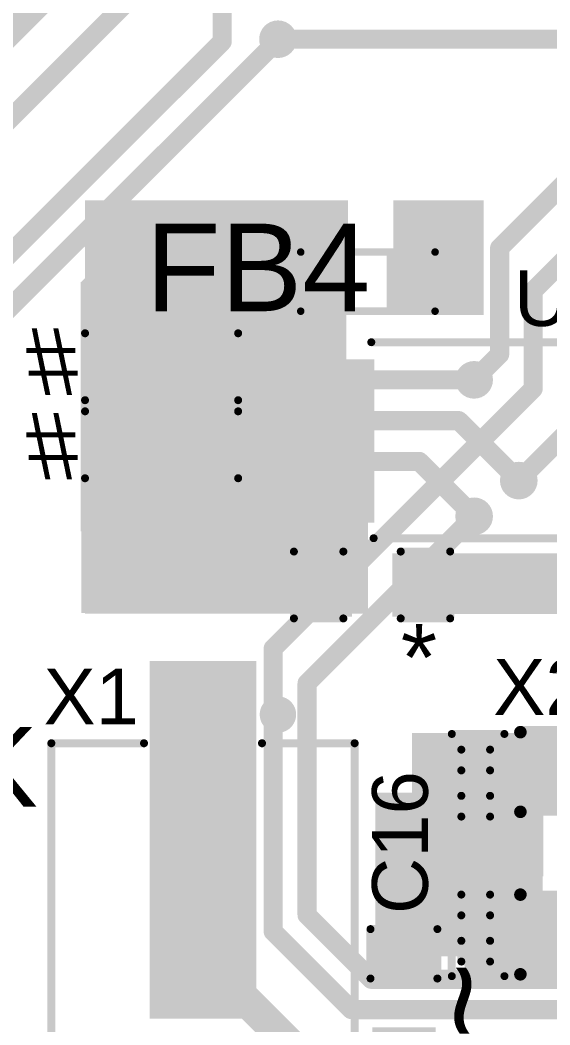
# Model space of a CAD drawing. Header units: millimetres. Extents: x -35.7 to 33.3, y -3.2 to 68.2.
# Drawn here: x -20.69 to -12.26, y 28.28 to 44.3 of the extents above; entities that cross this region are included whole.
import ezdxf

# ---------------------------------------------------------------- set-up
doc = ezdxf.new("R2010")
doc.units = ezdxf.units.MM
for name, color, linetype in [('BottomLayer', 5, 'Continuous'), ('BottomPaste', 16, 'Continuous'), ('BottomSolder', 6, 'Continuous'), ('Mechanical2', 216, 'Continuous'), ('TopLayer', 1, 'Continuous'), ('TopOverlay', 2, 'Continuous'), ('TopPaste', 8, 'Continuous'), ('TopSolder', 216, 'Continuous'), ('ViaHoleLayer', 16, 'Continuous')]:
    doc.layers.add(name, color=color, linetype=linetype)
doc.styles.add('Arial', font='', dxfattribs={"height": 0.2})
doc.styles.get('Arial').set_extended_font_data('Arial')

# ---------------------------------------------------------------- blocks, each defined once
blk = doc.blocks.new('C__0603_17')
at = {"layer": 'TopLayer'}
for points in [[(-0.381, 0.445), (-0.381, -0.445), (-1.143, -0.445), (-1.143, 0.445)], [(1.143, 0.445), (1.143, -0.445), (0.381, -0.445), (0.381, 0.445)]]:
    blk.add_hatch(color=1, dxfattribs=at).paths.add_polyline_path(points)
at = {"layer": 'TopPaste'}
for points in [[(-0.381, 0.445), (-0.381, -0.445), (-1.143, -0.445), (-1.143, 0.445)], [(1.143, 0.445), (1.143, -0.445), (0.381, -0.445), (0.381, 0.445)]]:
    blk.add_hatch(color=8, dxfattribs=at).paths.add_polyline_path(points)
at = {"layer": 'TopSolder'}
for points in [[(-0.321, 0.504), (-0.321, -0.504), (-1.203, -0.504), (-1.203, 0.504)], [(1.203, 0.504), (1.203, -0.504), (0.321, -0.504), (0.321, 0.504)]]:
    blk.add_hatch(color=216, dxfattribs=at).paths.add_polyline_path(points)
at = {"layer": 'TopOverlay', "const_width": 0.127}
for points in [[(-1.245, 0.533), (-0.457, 0.533)], [(-1.245, -0.533), (-1.245, 0.533)], [(0.457, 0.533), (1.245, 0.533)], [(1.245, -0.533), (1.245, 0.533)], [(-1.245, -0.533), (-0.457, -0.533)], [(0.457, -0.533), (1.245, -0.533)]]:
    blk.add_lwpolyline(points, dxfattribs=at)
at = {"layer": 'TopOverlay', "const_width": 0.0635}
for points in [[(-1.276, 0.533, 1), (-1.213, 0.533, 1)], [(-1.276, 0.533, 1), (-1.213, 0.533, 1)], [(-0.489, 0.533, 1), (-0.425, 0.533, 1)], [(0.425, 0.533, 1), (0.489, 0.533, 1)], [(1.213, 0.533, 1), (1.276, 0.533, 1)], [(1.213, 0.533, 1), (1.276, 0.533, 1)], [(-1.276, -0.533, 1), (-1.213, -0.533, 1)], [(-1.276, -0.533, 1), (-1.213, -0.533, 1)], [(-0.489, -0.533, 1), (-0.425, -0.533, 1)], [(0.425, -0.533, 1), (0.489, -0.533, 1)], [(1.213, -0.533, 1), (1.276, -0.533, 1)], [(1.213, -0.533, 1), (1.276, -0.533, 1)]]:
    blk.add_lwpolyline(points, format="xyb", close=True, dxfattribs=at)
blk = doc.blocks.new('ECS__327_7_34B_C_TR_29')
at = {"layer": 'TopLayer'}
for points in [[(-1.8, 0.95), (-0.7, 0.95), (-0.7, -0.95), (-1.8, -0.95)], [(0.7, 0.95), (1.8, 0.95), (1.8, -0.95), (0.7, -0.95)]]:
    blk.add_hatch(color=1, dxfattribs=at).paths.add_polyline_path(points)
at = {"layer": 'TopPaste'}
for points in [[(-1.8, 0.95), (-0.7, 0.95), (-0.7, -0.95), (-1.8, -0.95)], [(0.7, 0.95), (1.8, 0.95), (1.8, -0.95), (0.7, -0.95)]]:
    blk.add_hatch(color=8, dxfattribs=at).paths.add_polyline_path(points)
at = {"layer": 'TopSolder'}
for points in [[(-1.902, 1.052), (-0.598, 1.052), (-0.598, -1.052), (-1.902, -1.052)], [(0.598, 1.052), (1.902, 1.052), (1.902, -1.052), (0.598, -1.052)]]:
    blk.add_hatch(color=216, dxfattribs=at).paths.add_polyline_path(points)
at = {"layer": 'TopOverlay', "const_width": 0.2}
for points in [[(-0.66, 1.092), (-1.93, 1.092)], [(-1.93, -1.092), (-1.93, 1.092)], [(1.93, 1.092), (0.66, 1.092)], [(1.93, -1.092), (1.93, 1.092)], [(-0.66, -1.092), (-1.93, -1.092)], [(1.93, -1.092), (0.66, -1.092)]]:
    blk.add_lwpolyline(points, dxfattribs=at)
at = {"layer": 'TopOverlay'}
for points, const_width in [([(-1.98, 1.092, 1), (-1.88, 1.092, 1)], 0.1), ([(-1.98, 1.092, 1), (-1.88, 1.092, 1)], 0.1), ([(-0.71, 1.092, 1), (-0.61, 1.092, 1)], 0.1), ([(0.61, 1.092, 1), (0.71, 1.092, 1)], 0.1), ([(1.88, 1.092, 1), (1.98, 1.092, 1)], 0.1), ([(1.88, 1.092, 1), (1.98, 1.092, 1)], 0.1), ([(-2.18, 0.33, 1), (-2.341, 0.33, 1)], 0.254), ([(-2.404, 0.33, 1), (-2.277, 0.33, 1)], 0.127), ([(-2.244, 0.33, 1), (-2.117, 0.33, 1)], 0.127), ([(-1.98, -1.092, 1), (-1.88, -1.092, 1)], 0.1), ([(-1.98, -1.092, 1), (-1.88, -1.092, 1)], 0.1), ([(-0.71, -1.092, 1), (-0.61, -1.092, 1)], 0.1), ([(0.61, -1.092, 1), (0.71, -1.092, 1)], 0.1), ([(1.88, -1.092, 1), (1.98, -1.092, 1)], 0.1), ([(1.88, -1.092, 1), (1.98, -1.092, 1)], 0.1)]:
    blk.add_lwpolyline(points, format="xyb", close=True, dxfattribs=dict(at, const_width=const_width))
blk = doc.blocks.new('HCM4920000000ABJT_30')
at = {"layer": 'TopLayer'}
for points in [[(-6.975, 0.725), (-1.475, 0.725), (-1.475, -0.775), (-6.975, -0.775)], [(1.525, 0.725), (7.025, 0.725), (7.025, -0.775), (1.525, -0.775)]]:
    blk.add_hatch(color=1, dxfattribs=at).paths.add_polyline_path(points)
at = {"layer": 'TopPaste'}
for points in [[(-6.975, 0.725), (-1.475, 0.725), (-1.475, -0.775), (-6.975, -0.775)], [(1.525, 0.725), (7.025, 0.725), (7.025, -0.775), (1.525, -0.775)]]:
    blk.add_hatch(color=8, dxfattribs=at).paths.add_polyline_path(points)
at = {"layer": 'TopSolder'}
for points in [[(-7.076, 0.826), (-1.373, 0.826), (-1.373, -0.877), (-7.076, -0.877)], [(1.424, 0.826), (7.127, 0.826), (7.127, -0.877), (1.424, -0.877)]]:
    blk.add_hatch(color=216, dxfattribs=at).paths.add_polyline_path(points)
at = {"layer": 'TopOverlay', "const_width": 0.127}
for points in [[(5.814, 2.39), (-5.765, 2.39)], [(-5.765, 0.914), (-5.765, 2.39)], [(5.816, 0.914), (5.816, 2.39)], [(-5.765, -2.441), (-5.765, -0.965)], [(5.816, -2.441), (5.816, -0.965)], [(5.814, -2.441), (-5.765, -2.441)]]:
    blk.add_lwpolyline(points, dxfattribs=at)
at = {"layer": 'TopOverlay'}
for points, const_width in [([(-5.797, 2.39, 1), (-5.733, 2.39, 1)], 0.0635), ([(-5.797, 2.39, 1), (-5.733, 2.39, 1)], 0.0635), ([(5.783, 2.39, 1), (5.846, 2.39, 1)], 0.0635), ([(5.784, 2.39, 1), (5.847, 2.39, 1)], 0.0635), ([(-6.06, 1.168, 1), (-6.386, 1.168, 1)], 0.254), ([(-6.449, 1.168, 1), (-6.322, 1.168, 1)], 0.127), ([(-6.124, 1.168, 1), (-5.997, 1.168, 1)], 0.127), ([(-5.797, 0.914, 1), (-5.733, 0.914, 1)], 0.0635), ([(5.784, 0.914, 1), (5.847, 0.914, 1)], 0.0635), ([(-5.797, -0.965, 1), (-5.733, -0.965, 1)], 0.0635), ([(5.784, -0.965, 1), (5.847, -0.965, 1)], 0.0635), ([(-5.797, -2.441, 1), (-5.733, -2.441, 1)], 0.0635), ([(-5.797, -2.441, 1), (-5.733, -2.441, 1)], 0.0635), ([(5.783, -2.441, 1), (5.846, -2.441, 1)], 0.0635), ([(5.784, -2.441, 1), (5.847, -2.441, 1)], 0.0635)]:
    blk.add_lwpolyline(points, format="xyb", close=True, dxfattribs=dict(at, const_width=const_width))
blk = doc.blocks.new('MPZ1608S121ATDH5_64')
at = {"layer": 'TopLayer'}
for points in [[(-1, 0.4), (-0.4, 0.4), (-0.4, -0.4), (-1, -0.4)], [(0.4, 0.4), (1, 0.4), (1, -0.4), (0.4, -0.4)]]:
    blk.add_hatch(color=1, dxfattribs=at).paths.add_polyline_path(points)
at = {"layer": 'TopPaste'}
for points in [[(-1, 0.4), (-0.4, 0.4), (-0.4, -0.4), (-1, -0.4)], [(0.4, 0.4), (1, 0.4), (1, -0.4), (0.4, -0.4)]]:
    blk.add_hatch(color=8, dxfattribs=at).paths.add_polyline_path(points)
at = {"layer": 'TopSolder'}
for points in [[(-1.102, 0.502), (-0.298, 0.502), (-0.298, -0.502), (-1.102, -0.502)], [(0.298, 0.502), (1.102, 0.502), (1.102, -0.502), (0.298, -0.502)]]:
    blk.add_hatch(color=216, dxfattribs=at).paths.add_polyline_path(points)
at = {"layer": 'TopOverlay', "const_width": 0.12}
for points in [[(-1.067, 0.475), (-1.067, -0.468)], [(1.073, 0.475), (-1.067, 0.475)], [(1.073, 0.475), (1.073, -0.468)], [(1.073, -0.468), (-1.067, -0.468)]]:
    blk.add_lwpolyline(points, dxfattribs=at)
at = {"layer": 'TopOverlay', "const_width": 0.06}
for points in [[(-1.097, 0.475, 1), (-1.037, 0.475, 1)], [(-1.097, 0.475, 1), (-1.037, 0.475, 1)], [(1.043, 0.475, 1), (1.103, 0.475, 1)], [(1.043, 0.475, 1), (1.103, 0.475, 1)], [(-1.097, -0.468, 1), (-1.037, -0.468, 1)], [(-1.097, -0.468, 1), (-1.037, -0.468, 1)], [(1.043, -0.468, 1), (1.103, -0.468, 1)], [(1.043, -0.468, 1), (1.103, -0.468, 1)]]:
    blk.add_lwpolyline(points, format="xyb", close=True, dxfattribs=at)
blk = doc.blocks.new('8_TSSOP_81')
at = {"layer": 'TopLayer'}
for points in [[(-3.675, 1.2), (-2.225, 1.2), (-2.225, 0.75), (-3.675, 0.75)], [(2.225, 1.2), (3.675, 1.2), (3.675, 0.75), (2.225, 0.75)], [(-3.675, 0.55), (-2.225, 0.55), (-2.225, 0.1), (-3.675, 0.1)], [(2.225, 0.55), (3.675, 0.55), (3.675, 0.1), (2.225, 0.1)], [(-3.675, -0.1), (-2.225, -0.1), (-2.225, -0.55), (-3.675, -0.55)], [(2.225, -0.1), (3.675, -0.1), (3.675, -0.55), (2.225, -0.55)], [(-3.675, -0.75), (-2.225, -0.75), (-2.225, -1.2), (-3.675, -1.2)], [(2.225, -0.75), (3.675, -0.75), (3.675, -1.2), (2.225, -1.2)]]:
    blk.add_hatch(color=1, dxfattribs=at).paths.add_polyline_path(points)
at = {"layer": 'TopPaste'}
for points in [[(-3.675, 1.2), (-2.225, 1.2), (-2.225, 0.75), (-3.675, 0.75)], [(2.225, 1.2), (3.675, 1.2), (3.675, 0.75), (2.225, 0.75)], [(-3.675, 0.55), (-2.225, 0.55), (-2.225, 0.1), (-3.675, 0.1)], [(2.225, 0.55), (3.675, 0.55), (3.675, 0.1), (2.225, 0.1)], [(-3.675, -0.1), (-2.225, -0.1), (-2.225, -0.55), (-3.675, -0.55)], [(2.225, -0.1), (3.675, -0.1), (3.675, -0.55), (2.225, -0.55)], [(-3.675, -0.75), (-2.225, -0.75), (-2.225, -1.2), (-3.675, -1.2)], [(2.225, -0.75), (3.675, -0.75), (3.675, -1.2), (2.225, -1.2)]]:
    blk.add_hatch(color=8, dxfattribs=at).paths.add_polyline_path(points)
at = {"layer": 'TopSolder'}
for points in [[(-3.777, 1.302), (-2.123, 1.302), (-2.123, 0.648), (-3.777, 0.648)], [(2.123, 1.302), (3.777, 1.302), (3.777, 0.648), (2.123, 0.648)], [(-3.777, 0.652), (-2.123, 0.652), (-2.123, -0.002), (-3.777, -0.002)], [(2.123, 0.652), (3.777, 0.652), (3.777, -0.002), (2.123, -0.002)], [(-3.777, 0.002), (-2.123, 0.002), (-2.123, -0.652), (-3.777, -0.652)], [(2.123, 0.002), (3.777, 0.002), (3.777, -0.652), (2.123, -0.652)], [(-3.777, -0.648), (-2.123, -0.648), (-2.123, -1.302), (-3.777, -1.302)], [(2.123, -0.648), (3.777, -0.648), (3.777, -1.302), (2.123, -1.302)]]:
    blk.add_hatch(color=216, dxfattribs=at).paths.add_polyline_path(points)
at = {"layer": 'TopOverlay'}
for points, const_width in [([(-2.789, 1.66, 1), (-3.155, 1.66, 1)], 0.254), ([(-3.218, 1.66, 1), (-3.091, 1.66, 1)], 0.127), ([(-2.852, 1.66, 1), (-2.725, 1.66, 1)], 0.127), ([(-2.191, 1.549, 1), (-2.127, 1.549, 1)], 0.0635), ([(2.102, 1.549, 1), (2.165, 1.549, 1)], 0.0635), ([(-2.153, -1.575, 1), (-2.089, -1.575, 1)], 0.0635), ([(2.14, -1.575, 1), (2.203, -1.575, 1)], 0.0635)]:
    blk.add_lwpolyline(points, format="xyb", close=True, dxfattribs=dict(at, const_width=const_width))
at = {"layer": 'TopOverlay', "const_width": 0.127}
for points in [[(2.134, 1.549), (-2.159, 1.549)], [(2.172, -1.575), (-2.121, -1.575)]]:
    blk.add_lwpolyline(points, dxfattribs=at)
blk = doc.blocks.new('R__0603_82')
at = {"layer": 'TopLayer'}
for points in [[(-0.381, 0.4445), (-0.381, -0.4445), (-1.143, -0.4445), (-1.143, 0.4445)], [(1.143, 0.4445), (1.143, -0.4445), (0.381, -0.4445), (0.381, 0.4445)]]:
    blk.add_hatch(color=1, dxfattribs=at).paths.add_polyline_path(points)
at = {"layer": 'TopPaste'}
for points in [[(-0.381, 0.4445), (-0.381, -0.4445), (-1.143, -0.4445), (-1.143, 0.4445)], [(1.143, 0.4445), (1.143, -0.4445), (0.381, -0.4445), (0.381, 0.4445)]]:
    blk.add_hatch(color=8, dxfattribs=at).paths.add_polyline_path(points)
at = {"layer": 'TopSolder'}
for points in [[(-0.2794, 0.5461), (-0.2794, -0.5461), (-1.2446, -0.5461), (-1.2446, 0.5461)], [(1.2446, 0.5461), (1.2446, -0.5461), (0.2794, -0.5461), (0.2794, 0.5461)]]:
    blk.add_hatch(color=216, dxfattribs=at).paths.add_polyline_path(points)
at = {"layer": 'TopOverlay', "const_width": 0.127}
for points in [[(1.2192, 0.5334), (-1.2192, 0.5334)], [(-1.2192, 0.5334), (-1.2192, -0.5334)], [(1.2192, 0.5334), (1.2192, -0.5334)], [(1.2192, -0.5334), (-1.2192, -0.5334)]]:
    blk.add_lwpolyline(points, dxfattribs=at)
at = {"layer": 'TopOverlay', "const_width": 0.0635}
for points in [[(-1.25095, 0.5334, 1), (-1.18745, 0.5334, 1)], [(-1.25095, 0.5334, 1), (-1.18745, 0.5334, 1)], [(1.18745, 0.5334, 1), (1.25095, 0.5334, 1)], [(1.18745, 0.5334, 1), (1.25095, 0.5334, 1)], [(-1.25095, -0.5334, 1), (-1.18745, -0.5334, 1)], [(-1.25095, -0.5334, 1), (-1.18745, -0.5334, 1)], [(1.18745, -0.5334, 1), (1.25095, -0.5334, 1)], [(1.18745, -0.5334, 1), (1.25095, -0.5334, 1)]]:
    blk.add_lwpolyline(points, format="xyb", close=True, dxfattribs=at)
blk = doc.blocks.new('R__0603_86')
at = {"layer": 'TopLayer'}
for points in [[(-0.381, 0.4445), (-0.381, -0.4445), (-1.143, -0.4445), (-1.143, 0.4445)], [(1.143, 0.4445), (1.143, -0.4445), (0.381, -0.4445), (0.381, 0.4445)]]:
    blk.add_hatch(color=1, dxfattribs=at).paths.add_polyline_path(points)
at = {"layer": 'TopPaste'}
for points in [[(-0.381, 0.4445), (-0.381, -0.4445), (-1.143, -0.4445), (-1.143, 0.4445)], [(1.143, 0.4445), (1.143, -0.4445), (0.381, -0.4445), (0.381, 0.4445)]]:
    blk.add_hatch(color=8, dxfattribs=at).paths.add_polyline_path(points)
at = {"layer": 'TopSolder'}
for points in [[(-0.2794, 0.5461), (-0.2794, -0.5461), (-1.2446, -0.5461), (-1.2446, 0.5461)], [(1.2446, 0.5461), (1.2446, -0.5461), (0.2794, -0.5461), (0.2794, 0.5461)]]:
    blk.add_hatch(color=216, dxfattribs=at).paths.add_polyline_path(points)
at = {"layer": 'TopOverlay', "const_width": 0.127}
for points in [[(-1.2192, 0.5334), (-1.2192, -0.5334)], [(1.2192, 0.5334), (-1.2192, 0.5334)], [(1.2192, 0.5334), (1.2192, -0.5334)], [(1.2192, -0.5334), (-1.2192, -0.5334)]]:
    blk.add_lwpolyline(points, dxfattribs=at)
at = {"layer": 'TopOverlay', "const_width": 0.0635}
for points in [[(-1.25095, 0.5334, 1), (-1.18745, 0.5334, 1)], [(-1.25095, 0.5334, 1), (-1.18745, 0.5334, 1)], [(1.18745, 0.5334, 1), (1.25095, 0.5334, 1)], [(1.18745, 0.5334, 1), (1.25095, 0.5334, 1)], [(-1.25095, -0.5334, 1), (-1.18745, -0.5334, 1)], [(-1.25095, -0.5334, 1), (-1.18745, -0.5334, 1)], [(1.18745, -0.5334, 1), (1.25095, -0.5334, 1)], [(1.18745, -0.5334, 1), (1.25095, -0.5334, 1)]]:
    blk.add_lwpolyline(points, format="xyb", close=True, dxfattribs=at)
blk = doc.blocks.new('CAP_0201_94')
at = {"layer": 'TopLayer'}
for points in [[(-0.45, 0.15), (-0.15, 0.15), (-0.15, -0.15), (-0.45, -0.15)], [(0.15, 0.15), (0.45, 0.15), (0.45, -0.15), (0.15, -0.15)]]:
    blk.add_hatch(color=1, dxfattribs=at).paths.add_polyline_path(points)
at = {"layer": 'TopPaste'}
for points in [[(-0.45, 0.15), (-0.15, 0.15), (-0.15, -0.15), (-0.45, -0.15)], [(0.15, 0.15), (0.45, 0.15), (0.45, -0.15), (0.15, -0.15)]]:
    blk.add_hatch(color=8, dxfattribs=at).paths.add_polyline_path(points)
at = {"layer": 'TopSolder'}
for points in [[(-0.505, 0.205), (-0.095, 0.205), (-0.095, -0.205), (-0.505, -0.205)], [(0.095, 0.205), (0.505, 0.205), (0.505, -0.205), (0.095, -0.205)]]:
    blk.add_hatch(color=216, dxfattribs=at).paths.add_polyline_path(points)
at = {"layer": 'TopOverlay', "const_width": 0.127}
for points in [[(-0.203, 0.229), (-0.533, 0.229)], [(-0.533, -0.229), (-0.533, 0.229)], [(0.533, 0.229), (0.203, 0.229)], [(0.533, -0.229), (0.533, 0.229)], [(-0.203, -0.229), (-0.533, -0.229)], [(0.533, -0.229), (0.203, -0.229)]]:
    blk.add_lwpolyline(points, dxfattribs=at)
at = {"layer": 'TopOverlay', "const_width": 0.0635}
for points in [[(-0.565, 0.229, 1), (-0.502, 0.229, 1)], [(-0.565, 0.229, 1), (-0.502, 0.229, 1)], [(-0.235, 0.229, 1), (-0.171, 0.229, 1)], [(0.171, 0.229, 1), (0.235, 0.229, 1)], [(0.502, 0.229, 1), (0.565, 0.229, 1)], [(0.502, 0.229, 1), (0.565, 0.229, 1)], [(-0.565, -0.229, 1), (-0.502, -0.229, 1)], [(-0.565, -0.229, 1), (-0.502, -0.229, 1)], [(-0.235, -0.229, 1), (-0.171, -0.229, 1)], [(0.171, -0.229, 1), (0.235, -0.229, 1)], [(0.502, -0.229, 1), (0.565, -0.229, 1)], [(0.502, -0.229, 1), (0.565, -0.229, 1)]]:
    blk.add_lwpolyline(points, format="xyb", close=True, dxfattribs=at)
blk = doc.blocks.new('CAP_0201_95')
at = {"layer": 'TopLayer'}
for points in [[(-0.45, 0.15), (-0.15, 0.15), (-0.15, -0.15), (-0.45, -0.15)], [(0.15, 0.15), (0.45, 0.15), (0.45, -0.15), (0.15, -0.15)]]:
    blk.add_hatch(color=1, dxfattribs=at).paths.add_polyline_path(points)
at = {"layer": 'TopPaste'}
for points in [[(-0.45, 0.15), (-0.15, 0.15), (-0.15, -0.15), (-0.45, -0.15)], [(0.15, 0.15), (0.45, 0.15), (0.45, -0.15), (0.15, -0.15)]]:
    blk.add_hatch(color=8, dxfattribs=at).paths.add_polyline_path(points)
at = {"layer": 'TopSolder'}
for points in [[(-0.505, 0.205), (-0.095, 0.205), (-0.095, -0.205), (-0.505, -0.205)], [(0.095, 0.205), (0.505, 0.205), (0.505, -0.205), (0.095, -0.205)]]:
    blk.add_hatch(color=216, dxfattribs=at).paths.add_polyline_path(points)
at = {"layer": 'TopOverlay', "const_width": 0.127}
for points in [[(-0.533, 0.229), (-0.203, 0.229)], [(-0.533, 0.229), (-0.533, -0.229)], [(0.203, 0.229), (0.533, 0.229)], [(0.533, 0.229), (0.533, -0.229)], [(-0.533, -0.229), (-0.203, -0.229)], [(0.203, -0.229), (0.533, -0.229)]]:
    blk.add_lwpolyline(points, dxfattribs=at)
at = {"layer": 'TopOverlay', "const_width": 0.0635}
for points in [[(-0.565, 0.229, 1), (-0.502, 0.229, 1)], [(-0.565, 0.229, 1), (-0.502, 0.229, 1)], [(-0.235, 0.229, 1), (-0.171, 0.229, 1)], [(0.171, 0.229, 1), (0.235, 0.229, 1)], [(0.502, 0.229, 1), (0.565, 0.229, 1)], [(0.502, 0.229, 1), (0.565, 0.229, 1)], [(-0.565, -0.229, 1), (-0.502, -0.229, 1)], [(-0.565, -0.229, 1), (-0.502, -0.229, 1)], [(-0.235, -0.229, 1), (-0.171, -0.229, 1)], [(0.171, -0.229, 1), (0.235, -0.229, 1)], [(0.502, -0.229, 1), (0.565, -0.229, 1)], [(0.502, -0.229, 1), (0.565, -0.229, 1)]]:
    blk.add_lwpolyline(points, format="xyb", close=True, dxfattribs=at)
blk = doc.blocks.new('C___0603_97')
at = {"layer": 'TopLayer'}
for points in [[(-0.381, 0.445), (-0.381, -0.445), (-1.143, -0.445), (-1.143, 0.445)], [(1.143, 0.445), (1.143, -0.445), (0.381, -0.445), (0.381, 0.445)]]:
    blk.add_hatch(color=1, dxfattribs=at).paths.add_polyline_path(points)
at = {"layer": 'TopPaste'}
for points in [[(-0.381, 0.445), (-0.381, -0.445), (-1.143, -0.445), (-1.143, 0.445)], [(1.143, 0.445), (1.143, -0.445), (0.381, -0.445), (0.381, 0.445)]]:
    blk.add_hatch(color=8, dxfattribs=at).paths.add_polyline_path(points)
at = {"layer": 'TopSolder'}
for points in [[(-0.321, 0.504), (-0.321, -0.504), (-1.203, -0.504), (-1.203, 0.504)], [(1.203, 0.504), (1.203, -0.504), (0.321, -0.504), (0.321, 0.504)]]:
    blk.add_hatch(color=216, dxfattribs=at).paths.add_polyline_path(points)
at = {"layer": 'TopOverlay', "const_width": 0.127}
for points in [[(-0.457, 0.533), (-1.245, 0.533)], [(-1.245, -0.533), (-1.245, 0.533)], [(1.245, 0.533), (0.457, 0.533)], [(1.245, -0.533), (1.245, 0.533)], [(-0.457, -0.533), (-1.245, -0.533)], [(1.245, -0.533), (0.457, -0.533)]]:
    blk.add_lwpolyline(points, dxfattribs=at)
at = {"layer": 'TopOverlay', "const_width": 0.0635}
for points in [[(-1.276, 0.533, 1), (-1.213, 0.533, 1)], [(-1.276, 0.533, 1), (-1.213, 0.533, 1)], [(-0.489, 0.533, 1), (-0.425, 0.533, 1)], [(0.425, 0.533, 1), (0.489, 0.533, 1)], [(1.213, 0.533, 1), (1.276, 0.533, 1)], [(1.213, 0.533, 1), (1.276, 0.533, 1)], [(-1.276, -0.533, 1), (-1.213, -0.533, 1)], [(-1.276, -0.533, 1), (-1.213, -0.533, 1)], [(-0.489, -0.533, 1), (-0.425, -0.533, 1)], [(0.425, -0.533, 1), (0.489, -0.533, 1)], [(1.213, -0.533, 1), (1.276, -0.533, 1)], [(1.213, -0.533, 1), (1.276, -0.533, 1)]]:
    blk.add_lwpolyline(points, format="xyb", close=True, dxfattribs=at)
blk = doc.blocks.new('C__0603_B_105')
at = {"layer": 'BottomLayer'}
for points in [[(-1.143, -0.445), (-1.143, 0.445), (-0.381, 0.445), (-0.381, -0.445)], [(0.381, -0.445), (0.381, 0.445), (1.143, 0.445), (1.143, -0.445)]]:
    blk.add_hatch(color=5, dxfattribs=at).paths.add_polyline_path(points)
at = {"layer": 'BottomPaste'}
for points in [[(-1.143, -0.445), (-1.143, 0.445), (-0.381, 0.445), (-0.381, -0.445)], [(0.381, -0.445), (0.381, 0.445), (1.143, 0.445), (1.143, -0.445)]]:
    blk.add_hatch(color=16, dxfattribs=at).paths.add_polyline_path(points)
at = {"layer": 'BottomSolder'}
for points in [[(-1.203, -0.504), (-1.203, 0.504), (-0.321, 0.504), (-0.321, -0.504)], [(0.321, -0.504), (0.321, 0.504), (1.203, 0.504), (1.203, -0.504)]]:
    blk.add_hatch(color=6, dxfattribs=at).paths.add_polyline_path(points)
blk = doc.blocks.new('C__0603_B_106')
at = {"layer": 'BottomLayer'}
for points in [[(-1.143, -0.445), (-1.143, 0.445), (-0.381, 0.445), (-0.381, -0.445)], [(0.381, -0.445), (0.381, 0.445), (1.143, 0.445), (1.143, -0.445)]]:
    blk.add_hatch(color=5, dxfattribs=at).paths.add_polyline_path(points)
at = {"layer": 'BottomPaste'}
for points in [[(-1.143, -0.445), (-1.143, 0.445), (-0.381, 0.445), (-0.381, -0.445)], [(0.381, -0.445), (0.381, 0.445), (1.143, 0.445), (1.143, -0.445)]]:
    blk.add_hatch(color=16, dxfattribs=at).paths.add_polyline_path(points)
at = {"layer": 'BottomSolder'}
for points in [[(-1.203, -0.504), (-1.203, 0.504), (-0.321, 0.504), (-0.321, -0.504)], [(0.321, -0.504), (0.321, 0.504), (1.203, 0.504), (1.203, -0.504)]]:
    blk.add_hatch(color=6, dxfattribs=at).paths.add_polyline_path(points)
blk = doc.blocks.new('C__0603_B_111')
at = {"layer": 'BottomLayer'}
for points in [[(-1.143, -0.445), (-1.143, 0.445), (-0.381, 0.445), (-0.381, -0.445)], [(0.381, -0.445), (0.381, 0.445), (1.143, 0.445), (1.143, -0.445)]]:
    blk.add_hatch(color=5, dxfattribs=at).paths.add_polyline_path(points)
at = {"layer": 'BottomPaste'}
for points in [[(-1.143, -0.445), (-1.143, 0.445), (-0.381, 0.445), (-0.381, -0.445)], [(0.381, -0.445), (0.381, 0.445), (1.143, 0.445), (1.143, -0.445)]]:
    blk.add_hatch(color=16, dxfattribs=at).paths.add_polyline_path(points)
at = {"layer": 'BottomSolder'}
for points in [[(-1.203, -0.504), (-1.203, 0.504), (-0.321, 0.504), (-0.321, -0.504)], [(0.321, -0.504), (0.321, 0.504), (1.203, 0.504), (1.203, -0.504)]]:
    blk.add_hatch(color=6, dxfattribs=at).paths.add_polyline_path(points)

msp = doc.modelspace()

# ---------------------------------------------------------------- hatches: boundary and pattern name
at = {"layer": 'BottomLayer'}
h = msp.add_hatch(color=5, dxfattribs=at)
edge = h.paths.add_edge_path()
edge.add_arc((-16.586, 43.993), 0.3, 0, 360)
for points in [[(-18.931, 39.336), (-17.653, 40.615), (-18.442, 41.404), (-19.72, 40.125)], [(-18.441, 41.402), (-18.441, 39.732), (-15.494, 39.732), (-15.494, 41.402)], [(-15.496, 40.125), (-19.731, 40.125), (-19.731, 36.15), (-15.496, 36.15)], [(-16.799, 34.846), (-15.496, 36.15), (-16.32, 36.974), (-17.623, 35.67)], [(-19.72, 36.585), (-19.72, 34.846), (-16.799, 34.846), (-16.799, 36.585)], [(-12.37, 32.932), (-14.453, 32.932), (-14.453, 29.376), (-12.37, 29.376)]]:
    msp.add_hatch(color=5, dxfattribs=at).paths.add_polyline_path(points)
h = msp.add_hatch(color=5, dxfattribs=at)
edge = h.paths.add_edge_path()
edge.add_arc((-15.851, 41.034), 0.3, 0, 360)
h = msp.add_hatch(color=5, dxfattribs=at)
edge = h.paths.add_edge_path()
edge.add_arc((-14.427, 41.021), 0.3, 0, 360)
h = msp.add_hatch(color=5, dxfattribs=at)
edge = h.paths.add_edge_path()
edge.add_arc((-13.729, 40.996), 0.3, 0, 360)
h = msp.add_hatch(color=5, dxfattribs=at)
edge = h.paths.add_edge_path()
edge.add_arc((-13.729, 40.107), 0.3, 0, 360)
h = msp.add_hatch(color=5, dxfattribs=at)
edge = h.paths.add_edge_path()
edge.add_arc((-19.177, 39.912), 0.3, 0, 360)
h = msp.add_hatch(color=5, dxfattribs=at)
edge = h.paths.add_edge_path()
edge.add_arc((-13.462, 38.563), 0.3, 0, 360)
h = msp.add_hatch(color=5, dxfattribs=at)
edge = h.paths.add_edge_path()
edge.add_arc((-12.751, 36.957), 0.3, 0, 360)
h = msp.add_hatch(color=5, dxfattribs=at)
edge = h.paths.add_edge_path()
edge.add_arc((-19.202, 36.515), 0.3, 0, 360)
h = msp.add_hatch(color=5, dxfattribs=at)
edge = h.paths.add_edge_path()
edge.add_arc((-17.233, 36.515), 0.3, 0, 360)
h = msp.add_hatch(color=5, dxfattribs=at)
edge = h.paths.add_edge_path()
edge.add_arc((-13.462, 36.388), 0.3, 0, 360)
h = msp.add_hatch(color=5, dxfattribs=at)
edge = h.paths.add_edge_path()
edge.add_arc((-19.177, 35.292), 0.3, 0, 360)
h = msp.add_hatch(color=5, dxfattribs=at)
edge = h.paths.add_edge_path()
edge.add_arc((-17.965, 35.281), 0.3, 0, 360)
h = msp.add_hatch(color=5, dxfattribs=at)
edge = h.paths.add_edge_path()
edge.add_arc((-16.752, 35.292), 0.3, 0, 360)
h = msp.add_hatch(color=5, dxfattribs=at)
edge = h.paths.add_edge_path()
edge.add_arc((-13.411, 35.281), 0.3, 0, 360)
h = msp.add_hatch(color=5, dxfattribs=at)
edge = h.paths.add_edge_path()
edge.add_arc((-14.122, 32.436), 0.3, 0, 360)
h = msp.add_hatch(color=5, dxfattribs=at)
edge = h.paths.add_edge_path()
edge.add_arc((-13.437, 31.03), 0.3, 0, 360)
h = msp.add_hatch(color=5, dxfattribs=at)
edge = h.paths.add_edge_path()
edge.add_arc((-14.122, 30.302), 0.3, 0, 360)
at = {"layer": 'TopLayer'}
h = msp.add_hatch(color=1, dxfattribs=at)
edge = h.paths.add_edge_path()
edge.add_arc((-16.586, 43.993), 0.3, 0, 360)
for points in [[(-19.66, 39.618), (-15.469, 39.618), (-15.469, 41.427), (-19.66, 41.427)], [(-13.31, 41.427), (-14.751, 41.427), (-14.751, 39.599), (-13.31, 39.599)], [(-18.694, 40.634), (-19.66, 40.634), (-19.66, 36.039), (-18.694, 36.039)], [(-15.154, 36.842), (-19.66, 36.842), (-19.66, 36.038), (-15.154, 36.038)], [(-19.66, 36.838), (-19.66, 34.835), (-15.154, 34.835), (-15.154, 36.838)], [(-14.707, 35.797), (-14.707, 34.832), (-10.847, 34.832), (-10.847, 35.797)], [(-13.614, 32.283), (-12.37, 32.283), (-12.37, 32.817), (-13.614, 32.817)], [(-15.037, 29.896), (-13.056, 29.896), (-13.056, 31.985), (-15.037, 31.985)], [(-14.135, 29.058), (-14.135, 30.302), (-15.037, 30.302), (-15.037, 29.058)], [(-13.614, 29.142), (-10.693, 29.142), (-10.693, 29.675), (-13.614, 29.675)]]:
    msp.add_hatch(color=1, dxfattribs=at).paths.add_polyline_path(points)
h = msp.add_hatch(color=1, dxfattribs=at)
edge = h.paths.add_edge_path()
edge.add_arc((-15.851, 41.034), 0.3, 0, 360)
h = msp.add_hatch(color=1, dxfattribs=at)
edge = h.paths.add_edge_path()
edge.add_arc((-14.427, 41.021), 0.3, 0, 360)
h = msp.add_hatch(color=1, dxfattribs=at)
edge = h.paths.add_edge_path()
edge.add_arc((-13.729, 40.996), 0.3, 0, 360)
h = msp.add_hatch(color=1, dxfattribs=at)
edge = h.paths.add_edge_path()
edge.add_arc((-13.729, 40.107), 0.3, 0, 360)
h = msp.add_hatch(color=1, dxfattribs=at)
edge = h.paths.add_edge_path()
edge.add_arc((-19.177, 39.912), 0.3, 0, 360)
h = msp.add_hatch(color=1, dxfattribs=at)
edge = h.paths.add_edge_path()
edge.add_arc((-13.462, 38.563), 0.3, 0, 360)
h = msp.add_hatch(color=1, dxfattribs=at)
edge = h.paths.add_edge_path()
edge.add_arc((-12.751, 36.957), 0.3, 0, 360)
h = msp.add_hatch(color=1, dxfattribs=at)
edge = h.paths.add_edge_path()
edge.add_arc((-19.202, 36.515), 0.3, 0, 360)
h = msp.add_hatch(color=1, dxfattribs=at)
edge = h.paths.add_edge_path()
edge.add_arc((-17.233, 36.515), 0.3, 0, 360)
h = msp.add_hatch(color=1, dxfattribs=at)
edge = h.paths.add_edge_path()
edge.add_arc((-13.462, 36.388), 0.3, 0, 360)
h = msp.add_hatch(color=1, dxfattribs=at)
edge = h.paths.add_edge_path()
edge.add_arc((-19.177, 35.292), 0.3, 0, 360)
h = msp.add_hatch(color=1, dxfattribs=at)
edge = h.paths.add_edge_path()
edge.add_arc((-17.965, 35.281), 0.3, 0, 360)
h = msp.add_hatch(color=1, dxfattribs=at)
edge = h.paths.add_edge_path()
edge.add_arc((-16.752, 35.292), 0.3, 0, 360)
h = msp.add_hatch(color=1, dxfattribs=at)
edge = h.paths.add_edge_path()
edge.add_arc((-13.411, 35.281), 0.3, 0, 360)
h = msp.add_hatch(color=1, dxfattribs=at)
edge = h.paths.add_edge_path()
edge.add_arc((-14.122, 32.436), 0.3, 0, 360)
h = msp.add_hatch(color=1, dxfattribs=at)
edge = h.paths.add_edge_path()
edge.add_arc((-13.437, 31.03), 0.3, 0, 360)
h = msp.add_hatch(color=1, dxfattribs=at)
edge = h.paths.add_edge_path()
edge.add_arc((-14.122, 30.302), 0.3, 0, 360)
at = {"layer": 'ViaHoleLayer'}
h = msp.add_hatch(color=16, dxfattribs=at)
edge = h.paths.add_edge_path()
edge.add_arc((-16.586, 43.993), 0.15, 0, 360)
h = msp.add_hatch(color=16, dxfattribs=at)
edge = h.paths.add_edge_path()
edge.add_arc((-15.851, 41.034), 0.15, 0, 360)
h = msp.add_hatch(color=16, dxfattribs=at)
edge = h.paths.add_edge_path()
edge.add_arc((-14.427, 41.021), 0.15, 0, 360)
h = msp.add_hatch(color=16, dxfattribs=at)
edge = h.paths.add_edge_path()
edge.add_arc((-13.729, 40.996), 0.15, 0, 360)
h = msp.add_hatch(color=16, dxfattribs=at)
edge = h.paths.add_edge_path()
edge.add_arc((-13.729, 40.107), 0.15, 0, 360)
h = msp.add_hatch(color=16, dxfattribs=at)
edge = h.paths.add_edge_path()
edge.add_arc((-19.177, 39.912), 0.15, 0, 360)
h = msp.add_hatch(color=16, dxfattribs=at)
edge = h.paths.add_edge_path()
edge.add_arc((-13.462, 38.563), 0.15, 0, 360)
h = msp.add_hatch(color=16, dxfattribs=at)
edge = h.paths.add_edge_path()
edge.add_arc((-12.751, 36.957), 0.15, 0, 360)
h = msp.add_hatch(color=16, dxfattribs=at)
edge = h.paths.add_edge_path()
edge.add_arc((-19.202, 36.515), 0.15, 0, 360)
h = msp.add_hatch(color=16, dxfattribs=at)
edge = h.paths.add_edge_path()
edge.add_arc((-17.233, 36.515), 0.15, 0, 360)
h = msp.add_hatch(color=16, dxfattribs=at)
edge = h.paths.add_edge_path()
edge.add_arc((-13.462, 36.388), 0.15, 0, 360)
h = msp.add_hatch(color=16, dxfattribs=at)
edge = h.paths.add_edge_path()
edge.add_arc((-19.177, 35.292), 0.15, 0, 360)
h = msp.add_hatch(color=16, dxfattribs=at)
edge = h.paths.add_edge_path()
edge.add_arc((-17.965, 35.281), 0.15, 0, 360)
h = msp.add_hatch(color=16, dxfattribs=at)
edge = h.paths.add_edge_path()
edge.add_arc((-16.752, 35.292), 0.15, 0, 360)
h = msp.add_hatch(color=16, dxfattribs=at)
edge = h.paths.add_edge_path()
edge.add_arc((-13.411, 35.281), 0.15, 0, 360)
h = msp.add_hatch(color=16, dxfattribs=at)
edge = h.paths.add_edge_path()
edge.add_arc((-14.122, 32.436), 0.15, 0, 360)
h = msp.add_hatch(color=16, dxfattribs=at)
edge = h.paths.add_edge_path()
edge.add_arc((-13.437, 31.03), 0.15, 0, 360)
h = msp.add_hatch(color=16, dxfattribs=at)
edge = h.paths.add_edge_path()
edge.add_arc((-14.122, 30.302), 0.15, 0, 360)

# ---------------------------------------------------------------- linework, layer by layer
at = {"layer": 'BottomLayer'}
for points, const_width in [([(-22.706, 42.318), (-11.086, 53.938)], 0.508), ([(-17.475, 43.954), (-17.475, 44.78)], 0.305), ([(-28.042, 32.525), (-16.586, 43.981)], 0.305), ([(-26.364, 35.065), (-17.475, 43.954)], 0.305), ([(-13.056, 40.665), (-11.76, 41.961)], 0.305), ([(-12.522, 39.98), (-11.405, 41.097)], 0.305), ([(-13.056, 38.969), (-13.056, 40.665)], 0.305), ([(-12.522, 38.421), (-12.522, 39.98)], 0.305), ([(-13.462, 38.563), (-13.056, 38.969)], 0.305), ([(-16.662, 34.281), (-12.522, 38.421)], 0.305), ([(-12.751, 36.957), (-11.989, 37.719)], 0.305), ([(-16.123, 33.727), (-13.462, 36.388)], 0.305), ([(-16.662, 29.769), (-16.662, 34.281)], 0.305), ([(-16.123, 30.03), (-16.123, 33.727)], 0.305), ([(-16.123, 30.03), (-15.1, 29.007)], 0.305), ([(-16.662, 29.769), (-15.418, 28.524)], 0.305), ([(-15.1, 29.007), (-4.279, 29.007)], 0.305), ([(-15.418, 28.524), (-4.482, 28.524)], 0.305)]:
    msp.add_lwpolyline(points, dxfattribs=dict(at, const_width=const_width))
at = {"layer": 'BottomLayer', "const_width": 0.152}
for points in [[(-17.551, 43.954, 1), (-17.399, 43.954, 1)], [(-17.551, 43.954, 1), (-17.399, 43.954, 1)], [(-16.662, 43.981, 1), (-16.51, 43.981, 1)], [(-13.132, 40.665, 1), (-12.979, 40.665, 1)], [(-13.132, 40.665, 1), (-12.979, 40.665, 1)], [(-12.598, 39.98, 1), (-12.446, 39.98, 1)], [(-12.598, 39.98, 1), (-12.446, 39.98, 1)], [(-13.132, 38.969, 1), (-12.979, 38.969, 1)], [(-13.132, 38.969, 1), (-12.979, 38.969, 1)], [(-13.538, 38.563, 1), (-13.386, 38.563, 1)], [(-12.598, 38.421, 1), (-12.446, 38.421, 1)], [(-12.598, 38.421, 1), (-12.446, 38.421, 1)], [(-12.827, 36.957, 1), (-12.675, 36.957, 1)], [(-13.538, 36.388, 1), (-13.386, 36.388, 1)], [(-16.739, 34.281, 1), (-16.586, 34.281, 1)], [(-16.739, 34.281, 1), (-16.586, 34.281, 1)], [(-16.199, 33.727, 1), (-16.047, 33.727, 1)], [(-16.199, 33.727, 1), (-16.047, 33.727, 1)], [(-16.199, 30.03, 1), (-16.047, 30.03, 1)], [(-16.199, 30.03, 1), (-16.047, 30.03, 1)], [(-16.739, 29.769, 1), (-16.586, 29.769, 1)], [(-16.739, 29.769, 1), (-16.586, 29.769, 1)], [(-15.176, 29.007, 1), (-15.023, 29.007, 1)], [(-15.176, 29.007, 1), (-15.023, 29.007, 1)], [(-15.494, 28.524, 1), (-15.342, 28.524, 1)], [(-15.494, 28.524, 1), (-15.342, 28.524, 1)]]:
    msp.add_lwpolyline(points, format="xyb", close=True, dxfattribs=at)
at = {"layer": 'Mechanical2', "const_width": 0.381}
msp.add_lwpolyline([(33.135, 19.76, -5.376897), (33.117, 45.286)], format="xyb", dxfattribs=at)
at = {"layer": 'TopLayer'}
for points, const_width in [([(-21.834, 41.742), (-17.348, 46.228)], 0.305), ([(-16.586, 43.993), (6.604, 43.993)], 0.305), ([(-19.202, 37.528), (-19.202, 38.772)], 0.635), ([(-19.177, 38.861), (-19.139, 38.899)], 0.635), ([(-19.177, 38.772), (-19.177, 38.861)], 0.635), ([(-17.678, 38.772), (-16.993, 38.772)], 0.305), ([(-16.993, 38.772), (-16.783, 38.563)], 0.305), ([(-16.783, 38.563), (-15.879, 38.563)], 0.305), ([(-15.879, 38.563), (-13.462, 38.563)], 0.305), ([(-17.145, 37.528), (-16.76, 37.913)], 0.305), ([(-16.76, 37.913), (-13.707, 37.913)], 0.305), ([(-13.707, 37.913), (-12.751, 36.957)], 0.305), ([(-17.678, 37.528), (-17.145, 37.528)], 0.305), ([(-15.879, 37.263), (-14.337, 37.263)], 0.305), ([(-14.337, 37.263), (-13.462, 36.388)], 0.305), ([(-16.752, 35.293), (-15.85, 35.293)], 0.635), ([(-14.314, 35.281), (-13.411, 35.281)], 0.635), ([(-17.907, 29.357), (-17.907, 31.636)], 0.508), ([(-17.907, 29.357), (-17.284, 28.734)], 0.508), ([(-17.284, 28.734), (-17.159, 28.734)], 0.508), ([(-17.159, 28.734), (-16.226, 27.801)], 0.508)]:
    msp.add_lwpolyline(points, dxfattribs=dict(at, const_width=const_width))
for points, const_width in [([(-16.662, 43.993, 1), (-16.51, 43.993, 1)], 0.152), ([(-19.361, 38.772, 1), (-19.044, 38.772, 1)], 0.318), ([(-19.336, 38.861, 1), (-19.018, 38.861, 1)], 0.318), ([(-19.336, 38.861, 1), (-19.018, 38.861, 1)], 0.318), ([(-19.336, 38.772, 1), (-19.018, 38.772, 1)], 0.318), ([(-19.298, 38.899, 1), (-18.98, 38.899, 1)], 0.318), ([(-17.755, 38.772, 1), (-17.602, 38.772, 1)], 0.152), ([(-17.069, 38.772, 1), (-16.916, 38.772, 1)], 0.152), ([(-17.069, 38.772, 1), (-16.916, 38.772, 1)], 0.152), ([(-16.859, 38.563, 1), (-16.707, 38.563, 1)], 0.152), ([(-16.859, 38.563, 1), (-16.707, 38.563, 1)], 0.152), ([(-15.955, 38.563, 1), (-15.802, 38.563, 1)], 0.152), ([(-15.955, 38.563, 1), (-15.802, 38.563, 1)], 0.152), ([(-13.538, 38.563, 1), (-13.386, 38.563, 1)], 0.152), ([(-16.836, 37.913, 1), (-16.684, 37.913, 1)], 0.152), ([(-16.836, 37.913, 1), (-16.684, 37.913, 1)], 0.152), ([(-13.783, 37.913, 1), (-13.631, 37.913, 1)], 0.152), ([(-13.783, 37.913, 1), (-13.631, 37.913, 1)], 0.152), ([(-19.361, 37.528, 1), (-19.044, 37.528, 1)], 0.318), ([(-17.755, 37.528, 1), (-17.602, 37.528, 1)], 0.152), ([(-17.221, 37.528, 1), (-17.069, 37.528, 1)], 0.152), ([(-17.221, 37.528, 1), (-17.069, 37.528, 1)], 0.152), ([(-15.955, 37.263, 1), (-15.802, 37.263, 1)], 0.152), ([(-14.413, 37.263, 1), (-14.261, 37.263, 1)], 0.152), ([(-14.413, 37.263, 1), (-14.261, 37.263, 1)], 0.152), ([(-12.827, 36.957, 1), (-12.675, 36.957, 1)], 0.152), ([(-13.538, 36.388, 1), (-13.386, 36.388, 1)], 0.152), ([(-16.911, 35.293, 1), (-16.593, 35.293, 1)], 0.318), ([(-16.008, 35.293, 1), (-15.691, 35.293, 1)], 0.318), ([(-14.472, 35.281, 1), (-14.155, 35.281, 1)], 0.318), ([(-13.57, 35.281, 1), (-13.252, 35.281, 1)], 0.318), ([(-18.034, 31.636, 1), (-17.78, 31.636, 1)], 0.254), ([(-18.034, 29.357, 1), (-17.78, 29.357, 1)], 0.254), ([(-18.034, 29.357, 1), (-17.78, 29.357, 1)], 0.254), ([(-17.411, 28.734, 1), (-17.157, 28.734, 1)], 0.254), ([(-17.411, 28.734, 1), (-17.157, 28.734, 1)], 0.254), ([(-17.286, 28.734, 1), (-17.032, 28.734, 1)], 0.254), ([(-17.286, 28.734, 1), (-17.032, 28.734, 1)], 0.254)]:
    msp.add_lwpolyline(points, format="xyb", close=True, dxfattribs=dict(at, const_width=const_width))
at = {"layer": 'TopOverlay', "const_width": 0.127}
for points in [[(-13.818, 29.058), (-13.818, 32.918)], [(-13.818, 32.918), (-12.979, 32.918)], [(-12.979, 29.058), (-12.979, 32.918)], [(-13.818, 29.058), (-12.979, 29.058)]]:
    msp.add_lwpolyline(points, dxfattribs=at)
at = {"layer": 'TopOverlay', "const_width": 0.0635}
for points in [[(-13.849, 32.918, 1), (-13.786, 32.918, 1)], [(-13.849, 32.918, 1), (-13.786, 32.918, 1)], [(-13.011, 32.918, 1), (-12.948, 32.918, 1)], [(-13.011, 32.918, 1), (-12.948, 32.918, 1)], [(-13.849, 29.058, 1), (-13.786, 29.058, 1)], [(-13.849, 29.058, 1), (-13.786, 29.058, 1)], [(-13.011, 29.058, 1), (-12.948, 29.058, 1)], [(-13.011, 29.058, 1), (-12.948, 29.058, 1)]]:
    msp.add_lwpolyline(points, format="xyb", close=True, dxfattribs=at)

# ---------------------------------------------------------------- block references
for name, p, rotation in [('MPZ1608S121ATDH5_64', (-15.151, 40.132), 180), ('R__0603_86', (-18.44, 38.772), 180), ('8_TSSOP_81', (-12.929, 37.588), 180), ('R__0603_82', (-18.44, 37.528), 180), ('HCM4920000000ABJT_30', (-17.755, 27.005), 270), ('ECS__327_7_34B_C_TR_29', (-11.633, 31.017), 270), ('C__0603_B_111', (-12.04, 32.424), 180), ('CAP_0201_95', (-13.437, 32.135), 90), ('C__0603_B_106', (-12.04, 31.154), 180), ('CAP_0201_94', (-13.437, 29.824), 270), ('C__0603_B_105', (-12.04, 29.884), 180), ('C___0603_97', (-14.58, 28.563), 270)]:
    msp.add_blockref(name, p, dxfattribs=dict(rotation=rotation))
msp.add_blockref('C__0603_17', (-15.088, 35.293))

# ---------------------------------------------------------------- texts
at = {"layer": 'TopOverlay', "style": 'Arial'}
for s, height, p in [('FB4', 1.397, (-18.694, 39.657)), ('U6', 0.889, (-12.827, 39.421)), ('X2', 0.889, (-13.157, 33.223)), ('X1', 0.889, (-20.32, 33.071))]:
    msp.add_text(s, height=height, dxfattribs=at).set_placement(p)
at = {"layer": 'TopOverlay', "style": 'Arial', "text_generation_flag": 2}
for p in [(-20.599, 39.382), (-20.599, 38.036)]:
    msp.add_text('#', height=1.067, rotation=180, dxfattribs=at).set_placement(p)
at = {"layer": 'TopOverlay', "style": 'Arial'}
for s, height, rotation, p in [('*', 1.067, 360, (-14.63, 33.604)), ('SWCLK', 1.27, 360, (-26.721, 31.758)), ('C16', 0.889, 90, (-14.199, 30.048)), ('~', 1.524, 90, (-12.907, 28.044))]:
    msp.add_text(s, height=height, rotation=rotation, dxfattribs=at).set_placement(p)

doc.saveas('drawing.dxf')
